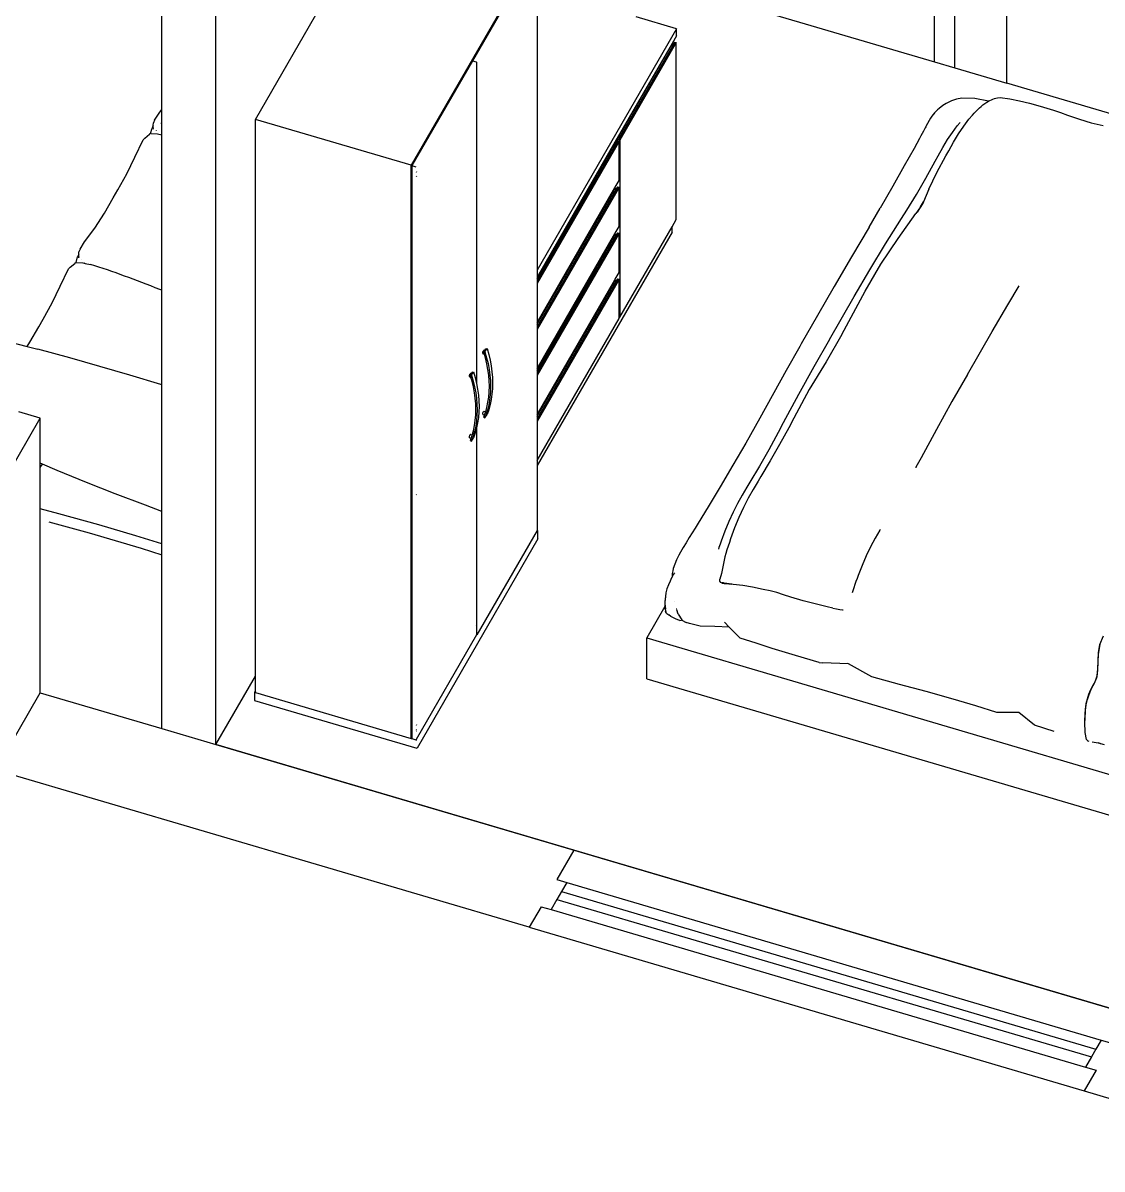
# Model space of a CAD drawing. Extents: x -4.5 to 11.4, y -6.8 to 6.5.
# Drawn here: x 0.033 to 2.802, y -6.293 to -3.352 of the extents above; entities that cross this region are included whole.
import ezdxf

# ---------------------------------------------------------------- set-up
doc = ezdxf.new("R2010")
doc.units = 0
doc.layers.get('0').update_dxf_attribs({"linetype": 'CONTINUOUS'})

msp = doc.modelspace()

# ---------------------------------------------------------------- linework, layer by layer
for p, q in [((2.5574, -3.5066), (2.5574, -1.1419)), ((2.4242, -3.4674), (2.4242, -1.9746)), ((0.5279, -5.2039), (0.5279, -2.8391)), ((0.3892, -3.5738), (0.3892, -2.8674)), ((0.6294, -3.5995), (0.9399, -3.062)), ((1.3395, -3.1798), (1.0291, -3.7173)), ((1.3395, -3.1834), (1.186, -3.4491)), ((1.761, -3.2719), (2.3715, -3.4518)), ((1.3522, -3.3061), (1.3522, -3.9866)), ((2.3715, -3.4518), (2.3715, -3.3052)), ((1.7099, -3.3672), (1.6062, -3.3366)), ((1.7099, -3.3672), (1.3522, -3.9866)), ((1.7099, -3.3847), (1.7099, -3.3672)), ((1.6983, -3.4047), (1.5518, -3.6583)), ((1.5528, -3.6596), (1.6974, -3.4091)), ((1.7057, -3.4011), (1.5611, -3.6515)), ((1.7089, -3.402), (1.5643, -3.6525)), ((1.6974, -3.4091), (1.6983, -3.4082)), ((1.7099, -3.3847), (1.6983, -3.4047)), ((1.6983, -3.4082), (1.7057, -3.4011)), ((1.6983, -3.4082), (1.6983, -3.4047)), ((1.6983, -3.4047), (1.6983, -3.4082)), ((1.7057, -3.4011), (1.7089, -3.402)), ((1.7089, -3.8568), (1.7089, -3.402)), ((1.186, -3.4491), (1.0308, -3.7178)), ((1.186, -3.4491), (1.1962, -3.4521)), ((1.1962, -3.4521), (1.1967, -3.4525)), ((1.1967, -3.4525), (1.197, -3.4532)), ((1.197, -3.4532), (1.197, -3.4592)), ((1.197, -3.4592), (1.1975, -3.4594)), ((1.197, -3.4592), (1.197, -3.4663)), ((1.1975, -3.4653), (1.197, -3.4663)), ((1.197, -3.4663), (1.197, -3.4778)), ((2.3715, -3.4518), (2.4242, -3.4674)), ((2.4242, -3.4674), (2.5574, -3.5066)), ((1.1975, -3.4768), (1.197, -3.4778)), ((1.197, -3.4778), (1.197, -4.2775)), ((3.9516, -3.9177), (2.5574, -3.5066)), ((2.402, -3.5589), (2.3935, -3.5642)), ((2.4151, -3.5519), (2.402, -3.5589)), ((2.4283, -3.5474), (2.4151, -3.5519)), ((2.4421, -3.5452), (2.4283, -3.5474)), ((2.475, -3.5462), (2.4421, -3.5452)), ((2.5105, -3.5527), (2.475, -3.5462)), ((2.4959, -3.5625), (2.5013, -3.5586)), ((2.5013, -3.5586), (2.5057, -3.5555)), ((2.5057, -3.5555), (2.51, -3.553)), ((2.51, -3.553), (2.5105, -3.5527)), ((2.5105, -3.5527), (2.5139, -3.5508)), ((2.5139, -3.5508), (2.5178, -3.5489)), ((2.5178, -3.5489), (2.5216, -3.5474)), ((2.5216, -3.5474), (2.5254, -3.5461)), ((2.5254, -3.5461), (2.5293, -3.545)), ((2.5293, -3.545), (2.5335, -3.5441)), ((2.5335, -3.5441), (2.5407, -3.5432)), ((2.5407, -3.5432), (2.5654, -3.5469)), ((2.5654, -3.5469), (2.5903, -3.5518)), ((2.5903, -3.5518), (2.6152, -3.5581)), ((2.6152, -3.5581), (2.6426, -3.5656)), ((0.3707, -3.6014), (0.3822, -3.5833)), ((0.3822, -3.5833), (0.3892, -3.5738)), ((0.3892, -3.6072), (0.3892, -3.5738)), ((2.3685, -3.5866), (2.3652, -3.591)), ((2.3719, -3.5828), (2.3685, -3.5866)), ((2.3719, -3.5828), (2.3707, -3.5853)), ((2.3719, -3.5828), (2.3711, -3.5848)), ((2.3798, -3.5751), (2.3719, -3.5828)), ((2.3841, -3.5712), (2.3798, -3.5751)), ((2.3935, -3.5642), (2.3841, -3.5712)), ((2.4602, -3.599), (2.4694, -3.5883)), ((2.4694, -3.5883), (2.4736, -3.5834)), ((2.4736, -3.5834), (2.4871, -3.5701)), ((2.4871, -3.5701), (2.4914, -3.5663)), ((2.4914, -3.5663), (2.4959, -3.5625)), ((2.6426, -3.5656), (2.66, -3.5706)), ((2.66, -3.5706), (2.6774, -3.5761)), ((2.6774, -3.5761), (2.6949, -3.5822)), ((2.6949, -3.5822), (2.7134, -3.5889)), ((0.3665, -3.6166), (0.3643, -3.6217)), ((0.3673, -3.6154), (0.3665, -3.6166)), ((0.367, -3.6209), (0.3673, -3.6154)), ((0.3673, -3.6154), (0.3677, -3.6086)), ((0.3707, -3.6014), (0.3677, -3.6086)), ((0.3892, -3.6072), (0.3875, -3.6095)), ((0.3879, -3.6105), (0.3892, -3.6087)), ((0.3892, -3.6087), (0.3892, -3.6072)), ((0.3892, -3.6389), (0.3892, -3.6087)), ((1.0291, -3.7173), (0.6294, -3.5995)), ((0.6294, -5.028), (0.6294, -3.5995)), ((2.35, -3.6174), (2.3483, -3.6208)), ((2.354, -3.6098), (2.35, -3.6174)), ((2.3579, -3.6026), (2.354, -3.6098)), ((2.3616, -3.5963), (2.3579, -3.6026)), ((2.3652, -3.591), (2.3616, -3.5963)), ((2.4178, -3.6328), (2.4301, -3.6163)), ((2.4301, -3.6163), (2.4378, -3.6075)), ((2.4337, -3.6366), (2.4468, -3.6167)), ((2.4468, -3.6167), (2.4602, -3.599)), ((2.7134, -3.5889), (2.7437, -3.5993)), ((2.7437, -3.5993), (2.774, -3.6081)), ((2.774, -3.6081), (2.8043, -3.6154)), ((0.3453, -3.6473), (0.3574, -3.6377)), ((0.3604, -3.6357), (0.3574, -3.6377)), ((0.3604, -3.6357), (0.3643, -3.6217)), ((0.3607, -3.6354), (0.3604, -3.6357)), ((0.3604, -3.6357), (0.3604, -3.6357)), ((0.3607, -3.6354), (0.3778, -3.6363)), ((0.367, -3.6209), (0.367, -3.6223)), ((0.3673, -3.6236), (0.367, -3.6223)), ((0.3673, -3.6236), (0.3675, -3.6242)), ((0.3745, -3.6275), (0.3744, -3.6276)), ((0.3778, -3.6363), (0.3892, -3.6389)), ((0.3892, -4.038), (0.3892, -3.6389)), ((2.3369, -3.6419), (2.3332, -3.6489)), ((2.3432, -3.63), (2.3369, -3.6419)), ((2.3483, -3.6208), (2.3432, -3.63)), ((2.3496, -3.6184), (2.3483, -3.6208)), ((2.4056, -3.6511), (2.4178, -3.6328)), ((2.421, -3.6579), (2.4337, -3.6366)), ((0.3199, -3.696), (0.3414, -3.6521)), ((0.3453, -3.6473), (0.3414, -3.6521)), ((1.5593, -3.6547), (1.3522, -4.0133)), ((1.5625, -3.6556), (1.3522, -4.0198)), ((1.5518, -3.6583), (1.3522, -4.0041)), ((1.3522, -4.0069), (1.5509, -3.6627)), ((1.5509, -3.6627), (1.5518, -3.6618)), ((1.5518, -3.6618), (1.5518, -3.6583)), ((1.5518, -3.6618), (1.5518, -3.6583)), ((1.5518, -3.6583), (1.5518, -3.6618)), ((1.5518, -3.6618), (1.5528, -3.661)), ((1.5528, -3.6596), (1.5611, -3.6515)), ((1.5528, -3.661), (1.5593, -3.6547)), ((1.5528, -3.661), (1.5528, -3.6596)), ((1.5593, -3.6547), (1.5625, -3.6556)), ((1.5611, -3.6515), (1.5643, -3.6525)), ((1.5625, -3.7562), (1.5625, -3.6556)), ((1.5643, -3.6525), (1.5643, -4.1072)), ((2.3194, -3.6738), (2.2942, -3.7187)), ((2.3265, -3.661), (2.3194, -3.6738)), ((2.3332, -3.6489), (2.3265, -3.661)), ((2.3815, -3.6927), (2.3935, -3.6713)), ((2.3935, -3.6713), (2.4056, -3.6511)), ((2.4084, -3.6803), (2.421, -3.6579)), ((0.2995, -3.7393), (0.3199, -3.696)), ((2.3739, -3.7068), (2.3815, -3.6927)), ((2.3777, -3.7361), (2.4013, -3.6934)), ((2.4013, -3.6934), (2.4084, -3.6803)), ((1.0291, -5.1879), (1.0291, -3.7173)), ((1.0308, -3.7178), (1.041, -3.7209)), ((1.0308, -3.7178), (1.0308, -5.1849)), ((1.0423, -3.7341), (1.0416, -3.7354)), ((2.2942, -3.7187), (2.2648, -3.7706)), ((2.3498, -3.7503), (2.3739, -3.7068)), ((0.2763, -3.7805), (0.2995, -3.7393)), ((1.0423, -3.7456), (1.0416, -3.7469)), ((1.5528, -3.773), (1.5625, -3.7562)), ((2.3253, -3.7922), (2.3498, -3.7503)), ((2.3577, -3.7784), (2.3777, -3.7361)), ((0.2647, -3.8006), (0.2763, -3.7805)), ((1.5593, -3.7728), (1.3522, -4.1314)), ((1.5625, -3.7737), (1.3522, -4.1379)), ((1.3522, -4.1204), (1.5518, -3.7746)), ((1.3522, -4.1249), (1.5509, -3.7808)), ((1.5509, -3.7808), (1.5518, -3.7799)), ((1.5518, -3.7746), (1.5528, -3.773)), ((1.5518, -3.7799), (1.5518, -3.7746)), ((1.5518, -3.7799), (1.5518, -3.7746)), ((1.5518, -3.7746), (1.5518, -3.7799)), ((1.5518, -3.7799), (1.5528, -3.779)), ((1.5528, -3.779), (1.5593, -3.7728)), ((1.5528, -3.779), (1.5528, -3.773)), ((1.5593, -3.7728), (1.5625, -3.7737)), ((1.5625, -3.8743), (1.5625, -3.7737)), ((2.2648, -3.7706), (2.2325, -3.8271)), ((2.3005, -3.8324), (2.3253, -3.7922)), ((2.3577, -3.7784), (2.344, -3.8111)), ((0.2417, -3.8402), (0.2647, -3.8006)), ((2.3363, -3.8237), (2.3237, -3.8407)), ((2.3282, -3.8378), (2.342, -3.8161)), ((2.3363, -3.8237), (2.344, -3.8111)), ((2.344, -3.8111), (2.342, -3.8161)), ((0.2176, -3.8782), (0.2417, -3.8402)), ((2.2039, -3.8764), (2.2325, -3.8271)), ((2.2786, -3.9053), (2.3237, -3.8407)), ((2.2869, -3.8538), (2.3005, -3.8324)), ((0.1911, -3.9141), (0.2176, -3.8782)), ((1.5528, -3.8911), (1.5625, -3.8743)), ((1.5643, -4.1072), (1.6983, -3.8752)), ((1.6983, -3.8752), (1.7089, -3.8568)), ((1.6983, -3.8885), (1.6983, -3.8752)), ((2.2039, -3.8764), (2.159, -3.9526)), ((2.2462, -3.9191), (2.2869, -3.8538)), ((1.6983, -3.8885), (1.3522, -4.4879)), ((1.5593, -3.8908), (1.3522, -4.2494)), ((1.5625, -3.8918), (1.3522, -4.2559)), ((1.3522, -4.2384), (1.5518, -3.8927)), ((1.3522, -4.243), (1.5509, -3.8989)), ((1.5509, -3.8989), (1.5518, -3.898)), ((1.5518, -3.8927), (1.5528, -3.8911)), ((1.5518, -3.898), (1.5518, -3.8927)), ((1.5518, -3.898), (1.5518, -3.8927)), ((1.5518, -3.8927), (1.5518, -3.898)), ((1.5518, -3.898), (1.5528, -3.8971)), ((1.5528, -3.8971), (1.5593, -3.8908)), ((1.5528, -3.8971), (1.5528, -3.8911)), ((1.5593, -3.8908), (1.5625, -3.8918)), ((1.5625, -3.9923), (1.5625, -3.8918)), ((2.2339, -3.9714), (2.2786, -3.9053)), ((0.1762, -3.9463), (0.1766, -3.9395)), ((0.1796, -3.9323), (0.1766, -3.9395)), ((0.1796, -3.9323), (0.1911, -3.9141)), ((2.2058, -3.9859), (2.2462, -3.9191)), ((0.154, -3.9786), (0.1661, -3.969)), ((0.1692, -3.9669), (0.1661, -3.969)), ((0.1692, -3.9669), (0.1732, -3.9526)), ((0.1694, -3.9667), (0.1692, -3.9669)), ((0.1694, -3.9667), (0.1865, -3.9676)), ((0.1754, -3.9475), (0.1732, -3.9526)), ((0.1762, -3.9463), (0.1754, -3.9475)), ((0.1759, -3.9518), (0.1762, -3.9463)), ((0.1759, -3.9518), (0.1759, -3.9532)), ((0.1762, -3.9545), (0.1759, -3.9532)), ((0.1762, -3.9545), (0.1764, -3.9551)), ((0.1834, -3.9584), (0.1833, -3.9585)), ((0.1865, -3.9676), (0.1927, -3.969)), ((0.1895, -3.9677), (0.1927, -3.969)), ((0.1927, -3.969), (0.2062, -3.972)), ((2.159, -3.9526), (2.1146, -4.0282)), ((0.1286, -4.0273), (0.1501, -3.9834)), ((0.154, -3.9786), (0.1501, -3.9834)), ((0.2172, -3.975), (0.2062, -3.972)), ((0.2279, -3.9784), (0.2172, -3.975)), ((0.2387, -3.982), (0.2279, -3.9784)), ((0.2495, -3.9858), (0.2387, -3.982)), ((0.2606, -3.9896), (0.2495, -3.9858)), ((0.2717, -3.9935), (0.2606, -3.9896)), ((0.2827, -3.9975), (0.2717, -3.9935)), ((0.2938, -4.0015), (0.2827, -3.9975)), ((1.3522, -3.9866), (1.3522, -4.0041)), ((1.5528, -4.0092), (1.5625, -3.9923)), ((2.1657, -4.0543), (2.2058, -3.9859)), ((2.1935, -4.0403), (2.2339, -3.9714)), ((0.1082, -4.0706), (0.1286, -4.0273)), ((0.3048, -4.0056), (0.2938, -4.0015)), ((0.3158, -4.0097), (0.3048, -4.0056)), ((0.3268, -4.0138), (0.3158, -4.0097)), ((0.3378, -4.018), (0.3268, -4.0138)), ((0.3494, -4.0225), (0.3378, -4.018)), ((0.361, -4.0269), (0.3494, -4.0225)), ((0.3725, -4.0314), (0.361, -4.0269)), ((1.3522, -4.0041), (1.3522, -4.0069)), ((1.3522, -4.0069), (1.3522, -4.0133)), ((1.5593, -4.0089), (1.3522, -4.3675)), ((1.5625, -4.0098), (1.3522, -4.374)), ((1.3522, -4.3565), (1.5518, -4.0108)), ((1.3522, -4.0133), (1.3522, -4.0198)), ((1.3522, -4.3611), (1.5509, -4.0169)), ((1.3522, -4.0198), (1.3522, -4.1204)), ((1.5509, -4.0169), (1.5518, -4.016)), ((1.5518, -4.0108), (1.5528, -4.0092)), ((1.5518, -4.016), (1.5518, -4.0108)), ((1.5518, -4.016), (1.5518, -4.0108)), ((1.5518, -4.0108), (1.5518, -4.016)), ((1.5518, -4.016), (1.5528, -4.0152)), ((1.5528, -4.0152), (1.5593, -4.0089)), ((1.5528, -4.0152), (1.5528, -4.0092)), ((1.5593, -4.0089), (1.5625, -4.0098)), ((1.5625, -4.1067), (1.5625, -4.0098)), ((2.1146, -4.0282), (2.0715, -4.1026)), ((2.5598, -4.0755), (2.5889, -4.027)), ((0.3841, -4.036), (0.3725, -4.0314)), ((0.3892, -4.038), (0.3841, -4.036)), ((0.3892, -4.2809), (0.3892, -4.038)), ((2.1022, -4.1642), (2.1657, -4.0543)), ((2.1341, -4.1513), (2.1935, -4.0403)), ((0.085, -4.1118), (0.1082, -4.0706)), ((2.5198, -4.1439), (2.5598, -4.0755)), ((0.0734, -4.1319), (0.085, -4.1118)), ((1.3522, -4.4746), (1.5625, -4.1104)), ((1.5625, -4.1067), (1.5643, -4.1072)), ((1.5625, -4.1104), (1.5625, -4.1067)), ((2.0715, -4.1026), (2.0301, -4.1752)), ((0.0504, -4.1715), (0.0734, -4.1319)), ((1.3522, -4.1204), (1.3522, -4.1249)), ((1.3522, -4.1249), (1.3522, -4.1314)), ((1.3522, -4.1314), (1.3522, -4.1379)), ((1.3522, -4.1379), (1.3522, -4.2384)), ((2.4563, -4.2538), (2.5198, -4.1439)), ((0.0009, -4.1708), (0.0436, -4.1821)), ((0.0436, -4.1821), (0.0504, -4.1715)), ((2.0299, -4.1756), (2.0259, -4.1825)), ((2.0301, -4.1752), (2.0299, -4.1756)), ((2.1022, -4.1642), (2.0624, -4.2342)), ((2.1341, -4.1513), (2.094, -4.2217)), ((0.0436, -4.1821), (0.0707, -4.1893)), ((0.1532, -4.2118), (0.0707, -4.1893)), ((1.2129, -4.1983), (1.2131, -4.1972)), ((1.2129, -4.1993), (1.2129, -4.1983)), ((1.2129, -4.1993), (1.2129, -4.2)), ((1.2131, -4.2006), (1.2129, -4.2)), ((1.2131, -4.1972), (1.2133, -4.1961)), ((1.2131, -4.2006), (1.2133, -4.2008)), ((1.2137, -4.195), (1.2133, -4.1961)), ((1.2133, -4.2008), (1.2137, -4.2008)), ((1.2133, -4.2008), (1.217, -4.2019)), ((1.2137, -4.195), (1.2141, -4.194)), ((1.2141, -4.194), (1.2145, -4.1931)), ((1.2141, -4.2004), (1.2145, -4.1998)), ((1.2149, -4.1925), (1.2145, -4.1931)), ((1.2145, -4.1998), (1.2145, -4.1998)), ((1.2153, -4.1922), (1.2149, -4.1925)), ((1.2156, -4.1921), (1.2153, -4.1922)), ((1.2155, -4.1969), (1.2184, -4.1963)), ((1.2155, -4.1969), (1.2157, -4.1967)), ((1.2155, -4.1969), (1.217, -4.2019)), ((1.2159, -4.1924), (1.2156, -4.1921)), ((1.2156, -4.1921), (1.2179, -4.1928)), ((1.2157, -4.1967), (1.2179, -4.1928)), ((1.2157, -4.1967), (1.2159, -4.1957)), ((1.2161, -4.1929), (1.2159, -4.1924)), ((1.2159, -4.1957), (1.2159, -4.1956)), ((1.2161, -4.1936), (1.2161, -4.1929)), ((1.2198, -4.2117), (1.217, -4.2019)), ((1.2179, -4.1928), (1.2207, -4.1881)), ((1.2184, -4.1963), (1.2236, -4.1875)), ((1.2184, -4.1963), (1.2227, -4.2113)), ((1.2207, -4.1881), (1.2236, -4.1875)), ((1.2236, -4.1875), (1.2279, -4.2024)), ((1.2279, -4.2024), (1.2314, -4.2174)), ((2.0259, -4.1825), (1.9916, -4.2437)), ((0.2303, -4.2337), (0.1532, -4.2118)), ((0.3074, -4.2562), (0.2303, -4.2337)), ((1.2233, -4.2264), (1.2198, -4.2117)), ((1.2227, -4.2113), (1.2263, -4.2263)), ((1.2261, -4.241), (1.2233, -4.2264)), ((1.2263, -4.2263), (1.229, -4.2412)), ((1.2314, -4.2174), (1.2341, -4.2323)), ((1.2341, -4.2323), (1.2361, -4.2471)), ((2.0624, -4.2342), (2.023, -4.3056)), ((2.094, -4.2217), (2.0503, -4.2924)), ((0.3867, -4.2801), (0.3074, -4.2562)), ((1.1784, -4.258), (1.1786, -4.257)), ((1.1784, -4.259), (1.1784, -4.258)), ((1.1784, -4.259), (1.1784, -4.2598)), ((1.1786, -4.2603), (1.1784, -4.2598)), ((1.1786, -4.257), (1.1789, -4.2558)), ((1.1786, -4.2603), (1.1789, -4.2605)), ((1.1792, -4.2547), (1.1789, -4.2558)), ((1.1789, -4.2605), (1.1792, -4.2605)), ((1.1789, -4.2605), (1.1825, -4.2616)), ((1.1792, -4.2547), (1.1796, -4.2537)), ((1.1796, -4.2537), (1.18, -4.2529)), ((1.1796, -4.2601), (1.18, -4.2595)), ((1.1804, -4.2523), (1.18, -4.2529)), ((1.18, -4.2595), (1.18, -4.2595)), ((1.1808, -4.2519), (1.1804, -4.2523)), ((1.1811, -4.2519), (1.1808, -4.2519)), ((1.181, -4.2566), (1.184, -4.256)), ((1.181, -4.2566), (1.1812, -4.2564)), ((1.181, -4.2566), (1.1825, -4.2616)), ((1.1814, -4.2521), (1.1811, -4.2519)), ((1.1811, -4.2519), (1.1834, -4.2525)), ((1.1812, -4.2564), (1.1834, -4.2525)), ((1.1812, -4.2564), (1.1814, -4.2554)), ((1.1816, -4.2526), (1.1814, -4.2521)), ((1.1814, -4.2554), (1.1814, -4.2554)), ((1.1816, -4.2533), (1.1816, -4.2526)), ((1.1853, -4.2714), (1.1825, -4.2616)), ((1.1834, -4.2525), (1.1862, -4.2478)), ((1.184, -4.256), (1.1891, -4.2472)), ((1.184, -4.256), (1.1882, -4.271)), ((1.1862, -4.2478), (1.1891, -4.2472)), ((1.1891, -4.2472), (1.1934, -4.2621)), ((1.1934, -4.2621), (1.1969, -4.2771)), ((1.228, -4.2556), (1.2261, -4.241)), ((1.2292, -4.2701), (1.228, -4.2556)), ((1.229, -4.2412), (1.231, -4.256)), ((1.231, -4.256), (1.2322, -4.2707)), ((1.2361, -4.2471), (1.2373, -4.2618)), ((1.2373, -4.2618), (1.2377, -4.2763)), ((1.3522, -4.2384), (1.3522, -4.243)), ((1.3522, -4.243), (1.3522, -4.2494)), ((1.3522, -4.2494), (1.3522, -4.2559)), ((1.3522, -4.2559), (1.3522, -4.3565)), ((1.9916, -4.2437), (1.9236, -4.3663)), ((2.4563, -4.2538), (2.4165, -4.3237)), ((0.3892, -4.2809), (0.3867, -4.2801)), ((0.3892, -4.6054), (0.3892, -4.2809)), ((1.1888, -4.2861), (1.1853, -4.2714)), ((1.1882, -4.271), (1.1918, -4.286)), ((1.1916, -4.3008), (1.1888, -4.2861)), ((1.1918, -4.286), (1.1945, -4.3009)), ((1.1969, -4.2771), (1.197, -4.2775)), ((1.197, -4.2775), (1.1996, -4.292)), ((1.1996, -4.292), (1.2016, -4.3069)), ((1.2296, -4.2843), (1.2292, -4.2701)), ((1.2292, -4.2983), (1.2296, -4.2843)), ((1.2322, -4.2707), (1.2326, -4.2852)), ((1.2326, -4.2852), (1.2322, -4.2994)), ((1.2373, -4.2906), (1.2361, -4.3046)), ((1.2377, -4.2763), (1.2373, -4.2906)), ((2.0503, -4.2924), (2.011, -4.3658)), ((1.1935, -4.3153), (1.1916, -4.3008)), ((1.1947, -4.3298), (1.1935, -4.3153)), ((1.1945, -4.3009), (1.1965, -4.3157)), ((1.1965, -4.3157), (1.1977, -4.3304)), ((1.2016, -4.3069), (1.2028, -4.3215)), ((1.2028, -4.3215), (1.2032, -4.336)), ((1.2261, -4.3255), (1.228, -4.3121)), ((1.228, -4.3121), (1.2292, -4.2983)), ((1.231, -4.3134), (1.229, -4.3271)), ((1.2322, -4.2994), (1.231, -4.3134)), ((1.2341, -4.3182), (1.2314, -4.3315)), ((1.2361, -4.3046), (1.2341, -4.3182)), ((2.023, -4.3056), (1.9839, -4.3785)), ((2.4165, -4.3237), (2.3768, -4.395)), ((0.0774, -4.366), (0.022, -4.3496)), ((1.1951, -4.344), (1.1947, -4.3298)), ((1.1947, -4.358), (1.1951, -4.344)), ((1.1977, -4.3304), (1.1981, -4.3449)), ((1.1981, -4.3449), (1.1977, -4.3592)), ((1.2028, -4.3503), (1.2016, -4.3643)), ((1.2032, -4.336), (1.2028, -4.3503)), ((1.2131, -4.3536), (1.2133, -4.3525)), ((1.2133, -4.3525), (1.2137, -4.3514)), ((1.2137, -4.3514), (1.2141, -4.3504)), ((1.2141, -4.3504), (1.2145, -4.3495)), ((1.2149, -4.3489), (1.2145, -4.3495)), ((1.2149, -4.3489), (1.2153, -4.3486)), ((1.2156, -4.3485), (1.2153, -4.3486)), ((1.2159, -4.3487), (1.2156, -4.3485)), ((1.2156, -4.3485), (1.2202, -4.3499)), ((1.2161, -4.3493), (1.216, -4.3492)), ((1.2161, -4.35), (1.2161, -4.3493)), ((1.2173, -4.3584), (1.2198, -4.3512)), ((1.2198, -4.3512), (1.2202, -4.3499)), ((1.2202, -4.3499), (1.2233, -4.3385)), ((1.2263, -4.3404), (1.2227, -4.3533)), ((1.2233, -4.3385), (1.2261, -4.3255)), ((1.2279, -4.3444), (1.2236, -4.3568)), ((1.229, -4.3271), (1.2263, -4.3404)), ((1.2314, -4.3315), (1.2279, -4.3444)), ((-0.4261, -5.2378), (0.0774, -4.366)), ((0.0774, -4.4819), (0.0774, -4.366)), ((1.1916, -4.3852), (1.1935, -4.3718)), ((1.1935, -4.3718), (1.1947, -4.358)), ((1.1965, -4.3731), (1.1945, -4.3868)), ((1.1977, -4.3592), (1.1965, -4.3731)), ((1.1996, -4.3779), (1.197, -4.3909)), ((1.2016, -4.3643), (1.1996, -4.3779)), ((1.2129, -4.3547), (1.2131, -4.3536)), ((1.2129, -4.3557), (1.2129, -4.3547)), ((1.2129, -4.3557), (1.2129, -4.3564)), ((1.2131, -4.3569), (1.2129, -4.3564)), ((1.2131, -4.3569), (1.2133, -4.3572)), ((1.2133, -4.3572), (1.2137, -4.3571)), ((1.2133, -4.3572), (1.2173, -4.3584)), ((1.2141, -4.3568), (1.2145, -4.3562)), ((1.2145, -4.3562), (1.2145, -4.3561)), ((1.2155, -4.3634), (1.2173, -4.3584)), ((1.2155, -4.3634), (1.2184, -4.3657)), ((1.2227, -4.3533), (1.2184, -4.3657)), ((1.2184, -4.3657), (1.2236, -4.3568)), ((1.3522, -4.3565), (1.3522, -4.3611)), ((1.3522, -4.3611), (1.3522, -4.3675)), ((1.3522, -4.3675), (1.3522, -4.374)), ((1.3522, -4.374), (1.3522, -4.4746)), ((1.9236, -4.3663), (1.8875, -4.4301)), ((1.9839, -4.3785), (1.971, -4.403)), ((2.011, -4.3658), (1.9979, -4.3906)), ((1.1789, -4.4122), (1.1792, -4.4111)), ((1.1792, -4.4111), (1.1796, -4.4101)), ((1.1796, -4.4101), (1.18, -4.4092)), ((1.1804, -4.4086), (1.18, -4.4092)), ((1.1804, -4.4086), (1.1808, -4.4083)), ((1.1811, -4.4082), (1.1808, -4.4083)), ((1.1814, -4.4085), (1.1811, -4.4082)), ((1.1811, -4.4082), (1.1857, -4.4096)), ((1.1816, -4.409), (1.1815, -4.409)), ((1.1816, -4.4097), (1.1816, -4.409)), ((1.1828, -4.4181), (1.1853, -4.4109)), ((1.1853, -4.4109), (1.1857, -4.4096)), ((1.1857, -4.4096), (1.1888, -4.3983)), ((1.1918, -4.4001), (1.1882, -4.413)), ((1.1888, -4.3983), (1.1916, -4.3852)), ((1.1934, -4.4041), (1.1891, -4.4166)), ((1.1945, -4.3868), (1.1918, -4.4001)), ((1.1969, -4.3912), (1.1934, -4.4041)), ((1.197, -4.3909), (1.1969, -4.3912)), ((1.197, -4.3909), (1.197, -4.6082)), ((1.971, -4.403), (1.9471, -4.4472)), ((1.9979, -4.3906), (1.9744, -4.434)), ((2.3768, -4.395), (2.3374, -4.4678)), ((1.1784, -4.4144), (1.1786, -4.4133)), ((1.1784, -4.4154), (1.1784, -4.4144)), ((1.1784, -4.4154), (1.1784, -4.4161)), ((1.1786, -4.4167), (1.1784, -4.4161)), ((1.1786, -4.4133), (1.1789, -4.4122)), ((1.1786, -4.4167), (1.1789, -4.4169)), ((1.1789, -4.4169), (1.1828, -4.4181)), ((1.1789, -4.4169), (1.1792, -4.4169)), ((1.1796, -4.4165), (1.18, -4.4159)), ((1.18, -4.4159), (1.18, -4.4159)), ((1.181, -4.4231), (1.1828, -4.4181)), ((1.181, -4.4231), (1.184, -4.4254)), ((1.1882, -4.413), (1.184, -4.4254)), ((1.184, -4.4254), (1.1891, -4.4166)), ((1.8875, -4.4301), (1.8546, -4.4871)), ((1.9744, -4.434), (1.9505, -4.4758)), ((1.9471, -4.4472), (1.9228, -4.4897)), ((2.3374, -4.4678), (2.3243, -4.4921)), ((0.0826, -4.4841), (0.0774, -4.4819)), ((0.0774, -4.4931), (0.0774, -4.4819)), ((0.0774, -4.4931), (0.0826, -4.4841)), ((0.0774, -4.5989), (0.0774, -4.4931)), ((0.1205, -4.5001), (0.0826, -4.4841)), ((0.1957, -4.5309), (0.1205, -4.5001)), ((1.3522, -4.4746), (1.3522, -4.4879)), ((1.3522, -4.4879), (1.3522, -4.6539)), ((1.8546, -4.4871), (1.8217, -4.5428)), ((1.9228, -4.4897), (1.8981, -4.5306)), ((1.9505, -4.4758), (1.9263, -4.5159)), ((2.3243, -4.4921), (2.3236, -4.4934)), ((1.919, -4.5278), (1.9062, -4.5492)), ((1.9263, -4.5159), (1.919, -4.5278)), ((0.2694, -4.5602), (0.1957, -4.5309)), ((1.8217, -4.5428), (1.7913, -4.5936)), ((1.8902, -4.5434), (1.878, -4.5638)), ((1.8981, -4.5306), (1.8902, -4.5434)), ((1.9062, -4.5492), (1.8937, -4.5716)), ((0.3469, -4.5898), (0.2694, -4.5602)), ((1.0423, -4.5626), (1.0416, -4.5623)), ((1.0423, -4.5628), (1.0416, -4.5625)), ((1.8662, -4.5852), (1.8549, -4.6075)), ((1.878, -4.5638), (1.8662, -4.5852)), ((1.8937, -4.5716), (1.8815, -4.5956)), ((0.125, -4.6116), (0.0774, -4.5989)), ((0.0774, -4.6255), (0.0774, -4.5989)), ((0.2272, -4.6403), (0.125, -4.6116)), ((0.3892, -4.6054), (0.3469, -4.5898)), ((0.3892, -4.689), (0.3892, -4.6054)), ((1.1975, -4.6083), (1.197, -4.6082)), ((1.197, -4.6082), (1.197, -4.6084)), ((1.1975, -4.6085), (1.197, -4.6084)), ((1.197, -4.6084), (1.197, -4.8857)), ((1.7913, -4.5936), (1.7657, -4.6356)), ((1.8549, -4.6075), (1.8441, -4.6312)), ((1.8815, -4.5956), (1.8699, -4.6211)), ((0.0774, -5.0711), (0.0774, -4.6255)), ((0.099, -4.6319), (0.1366, -4.6421)), ((0.1366, -4.6421), (0.2025, -4.6606)), ((0.3228, -4.6683), (0.2272, -4.6403)), ((1.7657, -4.6356), (1.7578, -4.6485)), ((1.8441, -4.6312), (1.8339, -4.656)), ((1.8699, -4.6211), (1.8589, -4.6479)), ((0.2025, -4.6606), (0.3358, -4.6999)), ((0.3892, -4.689), (0.3228, -4.6683)), ((1.3543, -4.6761), (1.0444, -5.2127)), ((1.3521, -4.6541), (1.1973, -4.9221)), ((1.3522, -4.6539), (1.3521, -4.6541)), ((1.3536, -4.6545), (1.3521, -4.6541)), ((1.3541, -4.655), (1.3536, -4.6545)), ((1.3543, -4.6558), (1.3541, -4.655)), ((1.3543, -4.6761), (1.3543, -4.6558)), ((1.7426, -4.6728), (1.7342, -4.6862)), ((1.7503, -4.6605), (1.7426, -4.6728)), ((1.7578, -4.6485), (1.7503, -4.6605)), ((1.8339, -4.656), (1.8244, -4.6819)), ((1.8486, -4.6758), (1.8454, -4.6849)), ((1.8589, -4.6479), (1.8486, -4.6758)), ((2.2193, -4.6745), (2.2079, -4.6966)), ((2.2312, -4.6533), (2.2193, -4.6745)), ((2.2322, -4.6516), (2.2312, -4.6533)), ((0.3358, -4.6999), (0.3892, -4.7166)), ((0.3892, -4.7166), (0.3892, -4.689)), ((1.727, -4.6977), (1.7199, -4.71)), ((1.7342, -4.6862), (1.727, -4.6977)), ((1.8188, -4.6978), (1.8174, -4.7021)), ((1.8216, -4.6898), (1.8188, -4.6978)), ((1.8244, -4.6819), (1.8216, -4.6898)), ((1.8393, -4.7039), (1.8367, -4.7131)), ((1.8422, -4.6944), (1.8393, -4.7039)), ((1.8454, -4.6849), (1.8422, -4.6944)), ((2.2079, -4.6966), (2.1968, -4.7199)), ((0.3892, -5.163), (0.3892, -4.7166)), ((1.7096, -4.7298), (1.7054, -4.7413)), ((1.7158, -4.7177), (1.7096, -4.7298)), ((1.7199, -4.71), (1.7158, -4.7177)), ((1.8319, -4.7308), (1.8302, -4.7391)), ((1.8342, -4.722), (1.8319, -4.7308)), ((1.8367, -4.7131), (1.8342, -4.722)), ((2.1968, -4.7199), (2.1861, -4.7445)), ((1.699, -4.7647), (1.6983, -4.7739)), ((1.7001, -4.7581), (1.699, -4.7647)), ((1.7044, -4.7632), (1.6999, -4.7701)), ((1.7014, -4.7519), (1.7001, -4.7581)), ((1.7054, -4.7413), (1.7014, -4.7519)), ((1.8285, -4.7473), (1.825, -4.765)), ((1.8302, -4.7391), (1.8285, -4.7473)), ((2.1861, -4.7445), (2.176, -4.7699)), ((1.6893, -4.7937), (1.6853, -4.804)), ((1.6934, -4.7842), (1.6893, -4.7937)), ((1.6973, -4.7761), (1.6934, -4.7842)), ((1.6983, -4.7739), (1.6973, -4.7761)), ((1.6983, -4.7739), (1.6982, -4.7744)), ((1.6999, -4.7701), (1.6983, -4.7739)), ((1.825, -4.765), (1.8209, -4.7794)), ((1.8213, -4.7845), (1.8209, -4.7794)), ((1.8234, -4.788), (1.8213, -4.7845)), ((1.8269, -4.7895), (1.8234, -4.788)), ((1.8307, -4.7886), (1.8269, -4.7892)), ((1.8286, -4.7892), (1.8269, -4.7892)), ((1.8269, -4.7895), (1.8287, -4.79)), ((1.8317, -4.7895), (1.8286, -4.7892)), ((1.8287, -4.79), (1.8319, -4.7905)), ((1.8307, -4.7886), (1.8312, -4.7881)), ((1.8325, -4.7896), (1.8317, -4.7895)), ((1.8319, -4.7905), (1.8356, -4.7908)), ((1.8515, -4.7922), (1.8325, -4.7896)), ((1.8356, -4.7908), (1.8366, -4.7909)), ((1.8366, -4.7909), (1.8515, -4.7922)), ((1.8551, -4.7927), (1.8515, -4.7922)), ((1.8798, -4.7957), (1.8551, -4.7927)), ((2.1674, -4.7931), (2.1647, -4.8012)), ((2.1702, -4.7852), (2.1674, -4.7931)), ((2.173, -4.7777), (2.1702, -4.7852)), ((2.176, -4.7699), (2.173, -4.7777)), ((1.6822, -4.8146), (1.6814, -4.8242)), ((1.6853, -4.804), (1.6822, -4.8146)), ((1.9048, -4.7999), (1.8798, -4.7957)), ((1.9324, -4.8055), (1.9048, -4.7999)), ((1.9498, -4.8094), (1.9324, -4.8055)), ((1.9672, -4.814), (1.9498, -4.8094)), ((1.9846, -4.8192), (1.9672, -4.814)), ((2.0034, -4.8252), (1.9846, -4.8192)), ((2.1621, -4.8093), (2.1606, -4.8142)), ((2.1647, -4.8012), (2.1621, -4.8093)), ((1.6802, -4.8493), (1.6335, -4.9302)), ((1.6814, -4.8242), (1.6797, -4.8381)), ((1.6797, -4.8381), (1.6801, -4.8429)), ((1.6801, -4.8429), (1.6802, -4.8493)), ((1.6801, -4.8429), (1.6806, -4.8486)), ((1.6806, -4.8486), (1.6802, -4.8493)), ((1.6802, -4.8493), (1.6803, -4.8546)), ((1.6814, -4.8242), (1.6803, -4.8369)), ((1.6806, -4.8486), (1.6812, -4.8553)), ((1.6818, -4.8466), (1.6815, -4.8471)), ((1.705, -4.8375), (1.7049, -4.8376)), ((2.0345, -4.8348), (2.0034, -4.8252)), ((2.0654, -4.8431), (2.0345, -4.8348)), ((2.0962, -4.8502), (2.0654, -4.8431)), ((2.1112, -4.8535), (2.0962, -4.8502)), ((1.6803, -4.8546), (1.6815, -4.8593)), ((1.6806, -4.8546), (1.6809, -4.8561)), ((1.681, -4.8565), (1.6806, -4.8546)), ((1.6815, -4.8593), (1.6819, -4.8619)), ((1.6815, -4.8593), (1.6827, -4.8644)), ((1.6827, -4.8644), (1.6819, -4.8619)), ((1.6852, -4.8671), (1.6827, -4.8644)), ((1.6852, -4.8671), (1.69, -4.8712)), ((1.6953, -4.8751), (1.69, -4.8712)), ((1.7017, -4.8787), (1.6953, -4.8751)), ((1.7073, -4.8812), (1.7017, -4.8787)), ((1.713, -4.8835), (1.7073, -4.8812)), ((1.71, -4.8553), (1.7103, -4.8554)), ((1.71, -4.8554), (1.7103, -4.8555)), ((1.7103, -4.8555), (1.71, -4.8554)), ((1.7139, -4.869), (1.7104, -4.858)), ((1.7109, -4.8588), (1.7114, -4.8595)), ((1.7139, -4.869), (1.7231, -4.8839)), ((2.1112, -4.8535), (2.1205, -4.8553)), ((2.1205, -4.8553), (2.1288, -4.8568)), ((2.1288, -4.8568), (2.1355, -4.8579)), ((2.1355, -4.8579), (2.1373, -4.858)), ((1.1975, -4.8846), (1.197, -4.8857)), ((1.197, -4.8857), (1.197, -4.8972)), ((1.197, -4.8972), (1.1975, -4.8961)), ((1.197, -4.8972), (1.197, -4.9007)), ((1.197, -4.9007), (1.1975, -4.8997)), ((1.197, -4.9007), (1.197, -4.9224)), ((1.7188, -4.8855), (1.713, -4.8835)), ((1.7188, -4.8855), (1.7216, -4.8846)), ((1.7231, -4.8839), (1.7216, -4.8846)), ((1.7231, -4.8839), (1.7237, -4.8849)), ((1.7237, -4.8849), (1.7343, -4.8903)), ((1.7436, -4.8929), (1.7343, -4.8903)), ((1.7703, -4.9), (1.7436, -4.8929)), ((1.8083, -4.9005), (1.7703, -4.9)), ((1.8453, -4.9026), (1.8083, -4.9005)), ((1.8453, -4.9026), (1.8327, -4.8897)), ((1.8732, -4.931), (1.8453, -4.9026)), ((1.197, -4.9226), (1.042, -5.1909)), ((1.197, -4.9224), (1.1973, -4.9221)), ((1.197, -4.9224), (1.197, -4.9226)), ((1.6335, -4.9302), (3.1606, -5.3804)), ((1.6335, -5.0351), (1.6335, -4.9302)), ((1.9144, -4.9439), (1.8732, -4.931)), ((2.796, -4.947), (2.8052, -4.9245)), ((1.9552, -4.9574), (1.9144, -4.9439)), ((2.015, -4.9751), (1.9552, -4.9574)), ((2.792, -4.9888), (2.7929, -4.9673)), ((2.7949, -4.9522), (2.7922, -4.972)), ((2.7929, -4.9673), (2.796, -4.947)), ((2.796, -4.947), (2.7949, -4.9522)), ((2.0762, -4.9928), (2.015, -4.9751)), ((2.0762, -4.9928), (2.0843, -4.9937)), ((2.1514, -4.9969), (2.0843, -4.9937)), ((2.1514, -4.9969), (2.1494, -4.9957)), ((2.211, -5.0303), (2.1514, -4.9969)), ((2.7913, -4.9925), (2.7905, -5.0122)), ((2.7922, -4.972), (2.7913, -4.9925)), ((2.7913, -5.0096), (2.792, -4.9888)), ((0.5279, -5.2039), (0.6294, -5.028)), ((0.6294, -5.0657), (0.6294, -5.028)), ((2.7881, -5.0296), (2.7848, -5.0393)), ((2.7861, -5.0378), (2.7892, -5.0278)), ((2.7905, -5.0122), (2.7881, -5.0296)), ((2.7892, -5.0278), (2.7913, -5.0096)), ((1.6335, -5.0351), (3.1088, -5.4701)), ((2.2818, -5.0497), (2.211, -5.0303)), ((2.3505, -5.0679), (2.2818, -5.0497)), ((2.7759, -5.0563), (2.7713, -5.0649)), ((2.7729, -5.0641), (2.7775, -5.0551)), ((2.7806, -5.048), (2.7759, -5.0563)), ((2.7775, -5.0551), (2.7821, -5.0466)), ((2.7848, -5.0393), (2.7806, -5.048)), ((2.7821, -5.0466), (2.7861, -5.0378)), ((-0.037, -5.2693), (0.0774, -5.0711)), ((0.0774, -5.0711), (0.3892, -5.163)), ((0.0774, -5.0711), (0.3892, -5.163)), ((0.6294, -5.0657), (0.6273, -5.0694)), ((0.6273, -5.0694), (0.6273, -5.0907)), ((0.6273, -5.0694), (0.6294, -5.0701)), ((0.6294, -5.0701), (0.6294, -5.0657)), ((0.6294, -5.0701), (1.0291, -5.1879)), ((2.42, -5.0873), (2.3505, -5.0679)), ((2.4778, -5.1047), (2.42, -5.0873)), ((2.7632, -5.0869), (2.7604, -5.0993)), ((2.7614, -5.102), (2.7645, -5.0882)), ((2.7668, -5.0753), (2.7632, -5.0869)), ((2.7645, -5.0882), (2.7683, -5.0755)), ((2.7713, -5.0649), (2.7668, -5.0753)), ((2.7683, -5.0755), (2.7729, -5.0641)), ((0.6273, -5.0907), (1.0432, -5.2134)), ((2.5315, -5.1218), (2.4778, -5.1047)), ((2.7585, -5.1126), (2.7573, -5.1417)), ((2.7604, -5.0993), (2.7585, -5.1126)), ((2.7588, -5.1219), (2.7591, -5.1163)), ((2.7591, -5.1163), (2.7614, -5.102)), ((2.5882, -5.1216), (2.5315, -5.1218)), ((2.6283, -5.1542), (2.5882, -5.1216)), ((2.7573, -5.1467), (2.7588, -5.1225)), ((2.7573, -5.1467), (2.7573, -5.1417)), ((2.7587, -5.1732), (2.7573, -5.1467)), ((2.7588, -5.1225), (2.7588, -5.1219)), ((0.3892, -5.163), (0.5279, -5.2039)), ((1.0423, -5.1534), (1.0416, -5.1547)), ((1.0416, -5.1662), (1.0423, -5.1649)), ((1.0416, -5.1698), (1.0423, -5.1684)), ((2.6788, -5.1706), (2.6283, -5.1542)), ((2.7621, -5.1911), (2.7587, -5.1732)), ((1.4462, -5.4747), (0.5279, -5.2039)), ((0.5279, -5.2039), (3.2733, -6.0133)), ((1.0291, -5.1879), (1.0308, -5.1849)), ((1.0291, -5.1879), (1.0308, -5.1884)), ((1.0308, -5.1849), (1.0308, -5.1884)), ((1.0308, -5.1884), (1.041, -5.1914)), ((1.041, -5.1914), (1.0416, -5.1913)), ((1.041, -5.1914), (1.0432, -5.1921)), ((1.0416, -5.1913), (1.042, -5.1909)), ((2.7659, -5.1951), (2.7621, -5.1911)), ((2.7664, -5.1956), (2.7659, -5.1951)), ((2.7666, -5.1952), (2.7664, -5.1956)), ((2.7672, -5.1943), (2.7666, -5.1952)), ((2.7973, -5.2007), (2.7764, -5.1973)), ((2.7918, -5.1987), (2.7973, -5.2007)), ((2.7973, -5.2007), (2.7974, -5.2008)), ((2.7974, -5.2008), (2.8068, -5.2039)), ((1.0438, -5.2133), (1.0432, -5.2134)), ((1.0444, -5.2127), (1.0438, -5.2133)), ((1.3318, -5.6728), (-0.037, -5.2693)), ((1.4462, -5.4747), (1.4025, -5.5503)), ((2.8704, -5.8945), (1.4462, -5.4747)), ((1.4025, -5.5503), (1.428, -5.5578)), ((1.428, -5.5578), (1.4145, -5.5812)), ((1.428, -5.5578), (2.7993, -5.9621)), ((1.4145, -5.5812), (1.4031, -5.6011)), ((1.4145, -5.5812), (2.7858, -5.9855)), ((1.4031, -5.6011), (1.3878, -5.6275)), ((1.4031, -5.6011), (2.7744, -6.0053)), ((1.3623, -5.62), (1.3318, -5.6728)), ((1.3623, -5.62), (1.3878, -5.6275)), ((1.3878, -5.6275), (2.7591, -6.0318)), ((1.3318, -5.6728), (2.756, -6.0927)), ((2.7993, -5.9621), (2.7858, -5.9855)), ((2.7993, -5.9621), (2.8267, -5.9702)), ((2.7858, -5.9855), (2.7744, -6.0053)), ((2.7744, -6.0053), (2.7591, -6.0318)), ((2.7865, -6.0398), (2.756, -6.0927)), ((2.7591, -6.0318), (2.7865, -6.0398)), ((2.756, -6.0927), (3.4362, -6.2932))]:
    msp.add_line(p, q)

doc.saveas('drawing.dxf')
